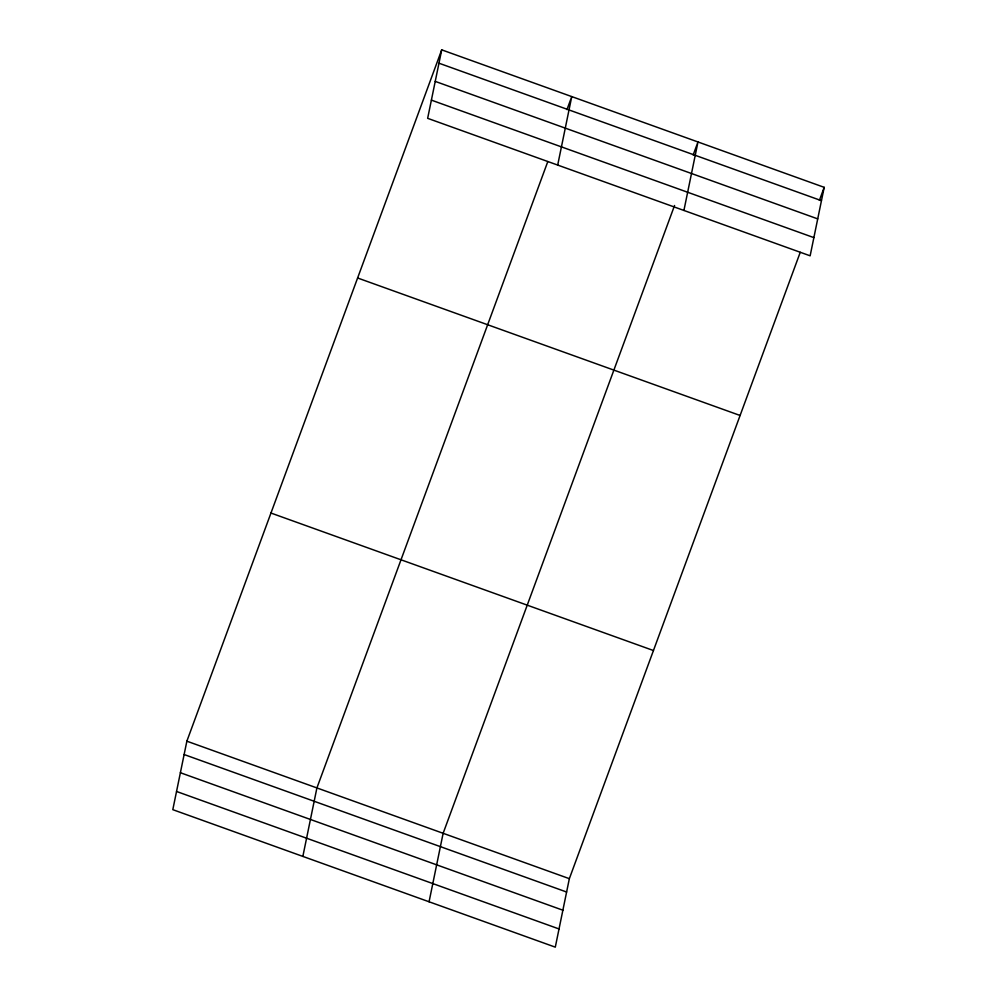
<?xml version="1.0" encoding="UTF-8"?>
<svg xmlns="http://www.w3.org/2000/svg" width="997" height="997" viewBox="0 0 997 997"><rect width="100%" height="100%" fill="white"/><g stroke="black" fill="none" stroke-linecap="round" stroke-linejoin="round"><path stroke-width="1.5" d="M441.708 49.85L427.651 118.331L810.137 255.818L824.195 187.336L441.708 49.85L186.863 741.182L172.805 809.664L555.292 947.15L569.349 878.669L800.242 252.316M302.851 856.411L316.909 787.929L547.802 161.576M557.697 165.066L571.755 96.597L566.957 109.595M429.071 901.774L443.129 833.305L674.558 205.494M683.917 210.442L697.975 141.96L693.177 154.959M819.409 200.335L824.195 187.336M438.967 63.197L821.453 200.684M435.228 81.393L817.714 218.879M431.389 100.136L813.876 237.622M357.611 277.989L740.098 415.475M270.96 513.044L653.446 650.53M186.863 741.182L569.349 878.669M184.121 754.53L566.608 892.016M180.382 772.725L562.881 910.211M176.544 791.468L559.03 928.955"/></g></svg>
